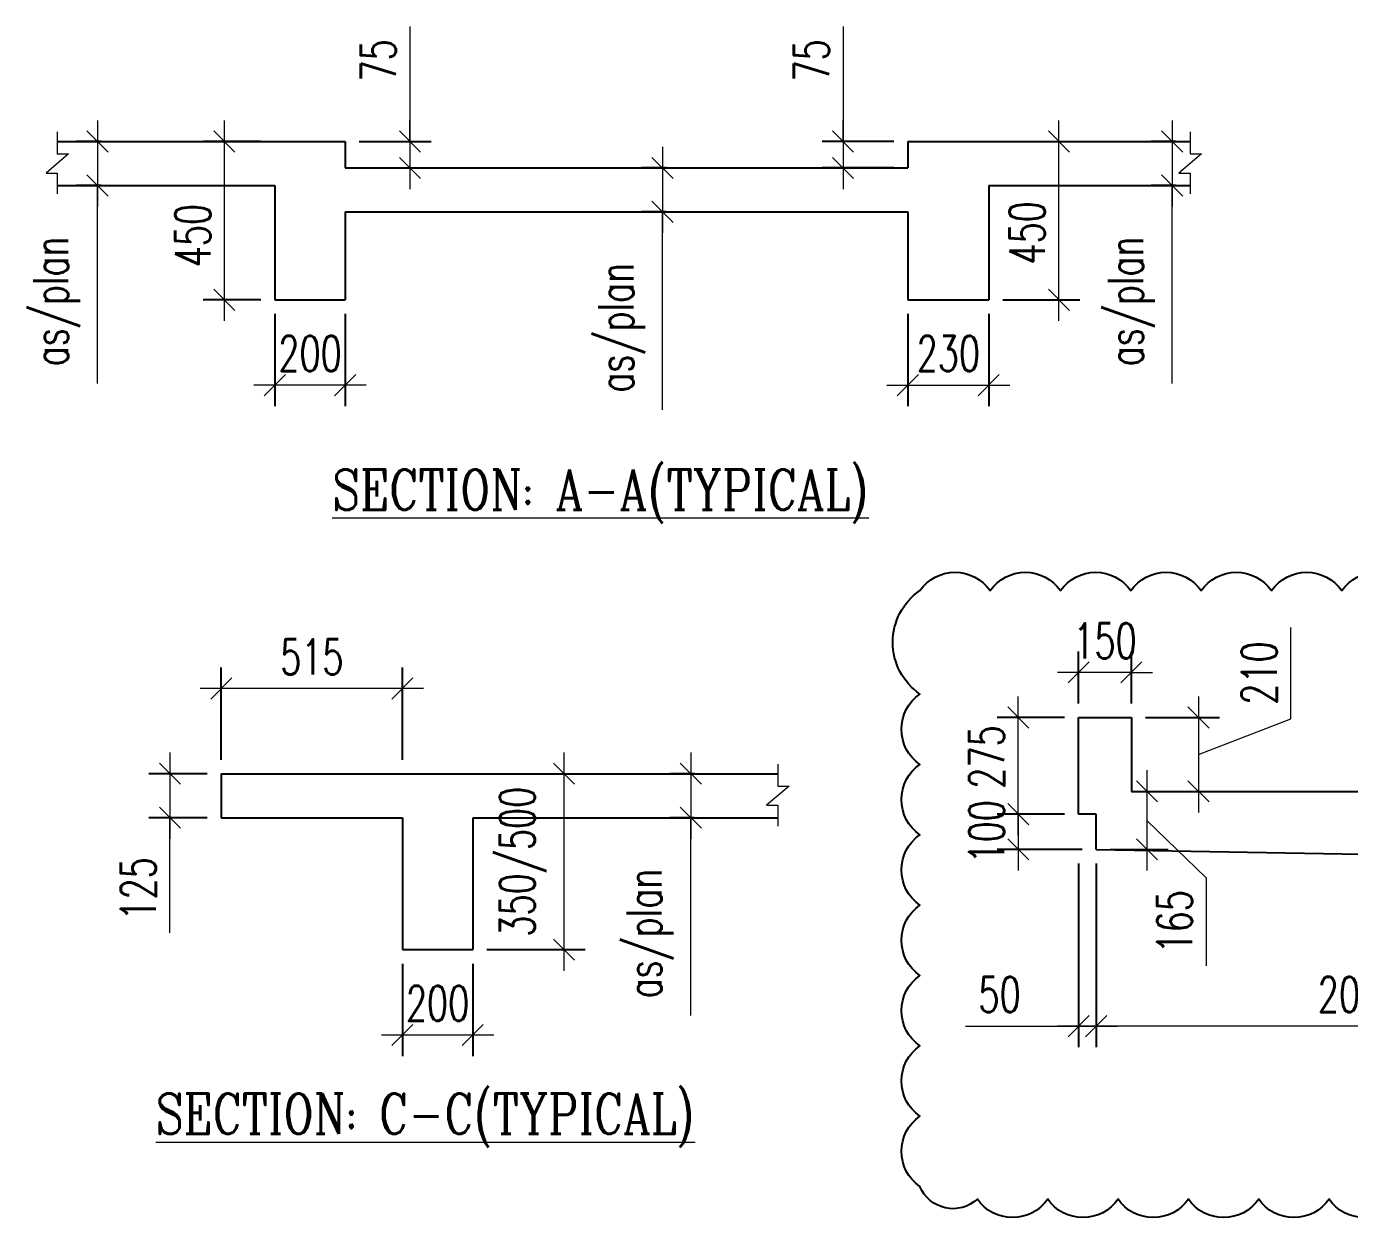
# Model space of a CAD drawing. Header units: millimetres. Extents: x 1255966 to 1543449, y 318653 to 465396.
# Drawn here: x 1397830 to 1401592, y 318653 to 322040 of the extents above; entities that cross this region are included whole.
import ezdxf

# ---------------------------------------------------------------- set-up
doc = ezdxf.new("R2010")
doc.units = ezdxf.units.MM
doc.header["$LTSCALE"] = 500
doc.header["$MEASUREMENT"] = 0
doc.header["$PDMODE"] = 34
doc.layers.get('Defpoints').update_dxf_attribs({"lineweight": 0})
for name, color, linetype, lineweight in [('BEAM ELE', 2, 'Continuous', 15), ('dim-M', 1, 'Continuous', 15), ('TEXT2', 3, 'Continuous', 15)]:
    doc.layers.add(name, color=color, linetype=linetype, lineweight=lineweight)
doc.layers.add('CLOUD', color=95, linetype='Continuous')
doc.layers.add('sec', color=31, linetype='Continuous')
doc.styles.add('2MM', font='romans.shx', dxfattribs={"width": 0.7})
doc.styles.add('BHTESHT$0$HSCC2', font='romanc.shx')
doc.dimstyles.new('RAJESH', dxfattribs={"dimtxt": 200, "dimasz": 180, "dimexe": 100, "dimexo": 250, "dimgap": 50, "dimtad": 2, "dimdec": 0, "dimzin": 1, "dimdsep": 46, "dimtxsty": '2MM', "dimblk": 'OBLIQUE', "dimcen": 0, "dimdle": 100, "dimclrd": 1, "dimclre": 1, "dimclrt": 3, "dimadec": 0, "dimazin": 0, "dimtfac": 1, "dimtdec": 0, "dimtix": 1, "dimtmove": 2, "dimatfit": 3, "dimfxl": 1, "dimtolj": 1, "dimlwd": -1, "dimarcsym": 0})

# ---------------------------------------------------------------- blocks, each defined once
blk = doc.blocks.new('_Oblique')
at = {"color": 0, "linetype": 'ByBlock', "lineweight": -2}
blk.add_line((-0.5, -0.5), (0.5, 0.5), dxfattribs=at)
blk = doc.blocks.new('*D318')
at = {"layer": 'Defpoints', "color": 0, "ltscale": 100, "transparency": 16777216}
for p in [(1398392.8, 321712.4), (1398536.2, 321712.4), (1398536.2, 321262.4)]:
    blk.add_point(p, dxfattribs=at)
at = {"layer": 'dim-M', "color": 1, "ltscale": 100, "transparency": 16777216}
blk.add_line((1398392.8, 321202.4), (1398392.8, 321772.4), dxfattribs=at)
at = {"layer": 'dim-M', "color": 1, "lineweight": -2, "ltscale": 100, "transparency": 16777216}
for p, q in [((1398496.2, 321712.4), (1398332.8, 321712.4)), ((1398496.2, 321262.4), (1398332.8, 321262.4))]:
    blk.add_line(p, q, dxfattribs=at)
at = {"layer": 'dim-M', "color": 1, "ltscale": 100, "transparency": 16777216, "xscale": 60, "yscale": 60, "zscale": 60}
for p, rotation in [((1398392.8, 321712.4), 90), ((1398392.8, 321262.4), 270)]:
    blk.add_blockref('_Oblique', p, dxfattribs=dict(at, rotation=rotation))
at = {"layer": 'dim-M', "color": 3, "ltscale": 100, "transparency": 16777216, "insert": (1398302.8, 321444.8), "char_height": 100, "attachment_point": 5, "rotation": 90, "style": '2MM'}
blk.add_mtext('\\A1;450', dxfattribs=at)
blk = doc.blocks.new('*D319')
at = {"layer": 'Defpoints', "color": 0, "ltscale": 100, "transparency": 16777216}
for p in [(1398536.2, 321262.4), (1398736.2, 321262.4), (1398536.2, 321019.7)]:
    blk.add_point(p, dxfattribs=at)
at = {"layer": 'dim-M', "color": 1, "lineweight": -2, "ltscale": 100, "transparency": 16777216}
for p, q in [((1398536.2, 321222.4), (1398536.2, 320959.7)), ((1398736.2, 321222.4), (1398736.2, 320959.7))]:
    blk.add_line(p, q, dxfattribs=at)
at = {"layer": 'dim-M', "color": 1, "ltscale": 100, "transparency": 16777216}
blk.add_line((1398796.2, 321019.7), (1398476.2, 321019.7), dxfattribs=at)
at = {"layer": 'dim-M', "color": 1, "ltscale": 100, "transparency": 16777216, "xscale": 60, "yscale": 60, "zscale": 60, "rotation": 180}
blk.add_blockref('_Oblique', (1398536.2, 321019.7), dxfattribs=at)
at = {"layer": 'dim-M', "color": 1, "ltscale": 100, "transparency": 16777216, "xscale": 60, "yscale": 60, "zscale": 60}
blk.add_blockref('_Oblique', (1398736.2, 321019.7), dxfattribs=at)
at = {"layer": 'dim-M', "color": 3, "ltscale": 100, "transparency": 16777216, "insert": (1398636.2, 321109.7), "char_height": 100, "attachment_point": 5, "style": '2MM'}
blk.add_mtext('\\A1;200', dxfattribs=at)
blk = doc.blocks.new('*D320')
at = {"layer": 'Defpoints', "color": 0, "ltscale": 100, "transparency": 16777216}
for p in [(1400566.2, 321712.4), (1400765.6, 321712.4), (1400566.2, 321262.4)]:
    blk.add_point(p, dxfattribs=at)
at = {"layer": 'dim-M', "color": 1, "ltscale": 100, "transparency": 16777216}
blk.add_line((1400765.6, 321202.4), (1400765.6, 321772.4), dxfattribs=at)
at = {"layer": 'dim-M', "color": 1, "lineweight": -2, "ltscale": 100, "transparency": 16777216}
for p, q in [((1400606.2, 321712.4), (1400825.6, 321712.4)), ((1400606.2, 321262.4), (1400825.6, 321262.4))]:
    blk.add_line(p, q, dxfattribs=at)
at = {"layer": 'dim-M', "color": 1, "ltscale": 100, "transparency": 16777216, "xscale": 60, "yscale": 60, "zscale": 60}
for p, rotation in [((1400765.6, 321712.4), 90), ((1400765.6, 321262.4), 270)]:
    blk.add_blockref('_Oblique', p, dxfattribs=dict(at, rotation=rotation))
at = {"layer": 'dim-M', "color": 3, "ltscale": 100, "transparency": 16777216, "insert": (1400675.6, 321452.6), "char_height": 100, "attachment_point": 5, "rotation": 90, "style": '2MM'}
blk.add_mtext('\\A1;450', dxfattribs=at)
blk = doc.blocks.new('*D321')
at = {"layer": 'Defpoints', "color": 0, "ltscale": 100, "transparency": 16777216}
for p in [(1400336.2, 321262.4), (1400566.2, 321262.4), (1400566.2, 321019.7)]:
    blk.add_point(p, dxfattribs=at)
at = {"layer": 'dim-M', "color": 1, "lineweight": -2, "ltscale": 100, "transparency": 16777216}
for p, q in [((1400336.2, 321222.4), (1400336.2, 320959.7)), ((1400566.2, 321222.4), (1400566.2, 320959.7))]:
    blk.add_line(p, q, dxfattribs=at)
at = {"layer": 'dim-M', "color": 1, "ltscale": 100, "transparency": 16777216}
blk.add_line((1400276.2, 321019.7), (1400626.2, 321019.7), dxfattribs=at)
at = {"layer": 'dim-M', "color": 1, "ltscale": 100, "transparency": 16777216, "xscale": 60, "yscale": 60, "zscale": 60, "rotation": 180}
blk.add_blockref('_Oblique', (1400336.2, 321019.7), dxfattribs=at)
at = {"layer": 'dim-M', "color": 1, "ltscale": 100, "transparency": 16777216, "xscale": 60, "yscale": 60, "zscale": 60}
blk.add_blockref('_Oblique', (1400566.2, 321019.7), dxfattribs=at)
at = {"layer": 'dim-M', "color": 3, "ltscale": 100, "transparency": 16777216, "insert": (1400451.2, 321109.7), "char_height": 100, "attachment_point": 5, "style": '2MM'}
blk.add_mtext('\\A1;230', dxfattribs=at)
blk = doc.blocks.new('*D322')
at = {"layer": 'Defpoints', "color": 0, "ltscale": 100, "transparency": 16777216}
for p in [(1399689.3, 321637.4), (1399638.5, 321512.4), (1399689.3, 321512.4)]:
    blk.add_point(p, dxfattribs=at)
at = {"layer": 'dim-M', "color": 1, "ltscale": 100, "transparency": 16777216}
for p, q in [((1399638.5, 321697.4), (1399638.5, 321452.4)), ((1399638.5, 320949.7), (1399638.5, 321512.4))]:
    blk.add_line(p, q, dxfattribs=at)
at = {"layer": 'dim-M', "color": 1, "lineweight": -2, "ltscale": 100, "transparency": 16777216}
for p, q in [((1399649.3, 321637.4), (1399578.5, 321637.4)), ((1399649.3, 321512.4), (1399578.5, 321512.4))]:
    blk.add_line(p, q, dxfattribs=at)
at = {"layer": 'dim-M', "color": 1, "ltscale": 100, "transparency": 16777216, "xscale": 60, "yscale": 60, "zscale": 60}
for p, rotation in [((1399638.5, 321637.4), 90), ((1399638.5, 321512.4), 270)]:
    blk.add_blockref('_Oblique', p, dxfattribs=dict(at, rotation=rotation))
at = {"layer": 'dim-M', "color": 3, "ltscale": 100, "transparency": 16777216, "insert": (1399522.3, 321183), "char_height": 100, "attachment_point": 5, "rotation": 90, "style": '2MM'}
blk.add_mtext('\\A1;as/plan', dxfattribs=at)
blk = doc.blocks.new('*D323')
at = {"layer": 'Defpoints', "color": 0, "ltscale": 100, "transparency": 16777216}
for p in [(1398082.6, 321712.4), (1398031.8, 321587.4), (1398082.6, 321587.4)]:
    blk.add_point(p, dxfattribs=at)
at = {"layer": 'dim-M', "color": 1, "ltscale": 100, "transparency": 16777216}
for p, q in [((1398031.8, 321772.4), (1398031.8, 321527.4)), ((1398031.8, 321024.7), (1398031.8, 321587.4))]:
    blk.add_line(p, q, dxfattribs=at)
at = {"layer": 'dim-M', "color": 1, "lineweight": -2, "ltscale": 100, "transparency": 16777216}
for p, q in [((1398042.6, 321712.4), (1397971.8, 321712.4)), ((1398042.6, 321587.4), (1397971.8, 321587.4))]:
    blk.add_line(p, q, dxfattribs=at)
at = {"layer": 'dim-M', "color": 1, "ltscale": 100, "transparency": 16777216, "xscale": 60, "yscale": 60, "zscale": 60}
for p, rotation in [((1398031.8, 321712.4), 90), ((1398031.8, 321587.4), 270)]:
    blk.add_blockref('_Oblique', p, dxfattribs=dict(at, rotation=rotation))
at = {"layer": 'dim-M', "color": 3, "ltscale": 100, "transparency": 16777216, "insert": (1397915.6, 321258), "char_height": 100, "attachment_point": 5, "rotation": 90, "style": '2MM'}
blk.add_mtext('\\A1;as/plan', dxfattribs=at)
blk = doc.blocks.new('*D324')
at = {"layer": 'Defpoints', "color": 0, "ltscale": 100, "transparency": 16777216}
for p in [(1401138.5, 321712.4), (1401087.7, 321587.4), (1401138.5, 321587.4)]:
    blk.add_point(p, dxfattribs=at)
at = {"layer": 'dim-M', "color": 1, "ltscale": 100, "transparency": 16777216}
for p, q in [((1401087.7, 321772.4), (1401087.7, 321527.4)), ((1401087.7, 321024.7), (1401087.7, 321587.4))]:
    blk.add_line(p, q, dxfattribs=at)
at = {"layer": 'dim-M', "color": 1, "lineweight": -2, "ltscale": 100, "transparency": 16777216}
for p, q in [((1401098.5, 321712.4), (1401027.7, 321712.4)), ((1401098.5, 321587.4), (1401027.7, 321587.4))]:
    blk.add_line(p, q, dxfattribs=at)
at = {"layer": 'dim-M', "color": 1, "ltscale": 100, "transparency": 16777216, "xscale": 60, "yscale": 60, "zscale": 60}
for p, rotation in [((1401087.7, 321712.4), 90), ((1401087.7, 321587.4), 270)]:
    blk.add_blockref('_Oblique', p, dxfattribs=dict(at, rotation=rotation))
at = {"layer": 'dim-M', "color": 3, "ltscale": 100, "transparency": 16777216, "insert": (1400971.5, 321258), "char_height": 100, "attachment_point": 5, "rotation": 90, "style": '2MM'}
blk.add_mtext('\\A1;as/plan', dxfattribs=at)
blk = doc.blocks.new('*D334')
at = {"layer": 'Defpoints', "color": 0, "ltscale": 100, "transparency": 16777216}
for p in [(1399099, 319914.8), (1399358.4, 319914.8), (1399099, 319414.8)]:
    blk.add_point(p, dxfattribs=at)
at = {"layer": 'dim-M', "color": 1, "ltscale": 100, "transparency": 16777216}
blk.add_line((1399358.4, 319354.8), (1399358.4, 319974.8), dxfattribs=at)
at = {"layer": 'dim-M', "color": 1, "lineweight": -2, "ltscale": 100, "transparency": 16777216}
for p, q in [((1399139, 319914.8), (1399418.4, 319914.8)), ((1399139, 319414.8), (1399418.4, 319414.8))]:
    blk.add_line(p, q, dxfattribs=at)
at = {"layer": 'dim-M', "color": 1, "ltscale": 100, "transparency": 16777216, "xscale": 60, "yscale": 60, "zscale": 60}
for p, rotation in [((1399358.4, 319914.8), 90), ((1399358.4, 319414.8), 270)]:
    blk.add_blockref('_Oblique', p, dxfattribs=dict(at, rotation=rotation))
at = {"layer": 'dim-M', "color": 3, "ltscale": 100, "transparency": 16777216, "insert": (1399242.2, 319664.8), "char_height": 100, "attachment_point": 5, "rotation": 90, "style": '2MM'}
blk.add_mtext('\\A1;350/500', dxfattribs=at)
blk = doc.blocks.new('*D335')
at = {"layer": 'Defpoints', "color": 0, "ltscale": 100, "transparency": 16777216}
for p in [(1398899, 319414.8), (1399099, 319414.8), (1399099, 319172.1)]:
    blk.add_point(p, dxfattribs=at)
at = {"layer": 'dim-M', "color": 1, "lineweight": -2, "ltscale": 100, "transparency": 16777216}
for p, q in [((1398899, 319374.8), (1398899, 319112.1)), ((1399099, 319374.8), (1399099, 319112.1))]:
    blk.add_line(p, q, dxfattribs=at)
at = {"layer": 'dim-M', "color": 1, "ltscale": 100, "transparency": 16777216}
blk.add_line((1398839, 319172.1), (1399159, 319172.1), dxfattribs=at)
at = {"layer": 'dim-M', "color": 1, "ltscale": 100, "transparency": 16777216, "xscale": 60, "yscale": 60, "zscale": 60, "rotation": 180}
blk.add_blockref('_Oblique', (1398899, 319172.1), dxfattribs=at)
at = {"layer": 'dim-M', "color": 1, "ltscale": 100, "transparency": 16777216, "xscale": 60, "yscale": 60, "zscale": 60}
blk.add_blockref('_Oblique', (1399099, 319172.1), dxfattribs=at)
at = {"layer": 'dim-M', "color": 3, "ltscale": 100, "transparency": 16777216, "insert": (1398999, 319262.1), "char_height": 100, "attachment_point": 5, "style": '2MM'}
blk.add_mtext('\\A1;200', dxfattribs=at)
blk = doc.blocks.new('*D333')
at = {"layer": 'Defpoints', "color": 0, "ltscale": 100, "transparency": 16777216}
for p in [(1399769.7, 319914.8), (1399718.9, 319789.8), (1399769.7, 319789.8)]:
    blk.add_point(p, dxfattribs=at)
at = {"layer": 'dim-M', "color": 1, "ltscale": 100, "transparency": 16777216}
for p, q in [((1399718.9, 319974.8), (1399718.9, 319729.8)), ((1399718.9, 319227.1), (1399718.9, 319789.8))]:
    blk.add_line(p, q, dxfattribs=at)
at = {"layer": 'dim-M', "color": 1, "lineweight": -2, "ltscale": 100, "transparency": 16777216}
for p, q in [((1399729.7, 319914.8), (1399658.9, 319914.8)), ((1399729.7, 319789.8), (1399658.9, 319789.8))]:
    blk.add_line(p, q, dxfattribs=at)
at = {"layer": 'dim-M', "color": 1, "ltscale": 100, "transparency": 16777216, "xscale": 60, "yscale": 60, "zscale": 60}
for p, rotation in [((1399718.9, 319914.8), 90), ((1399718.9, 319789.8), 270)]:
    blk.add_blockref('_Oblique', p, dxfattribs=dict(at, rotation=rotation))
at = {"layer": 'dim-M', "color": 3, "ltscale": 100, "transparency": 16777216, "insert": (1399602.7, 319460.4), "char_height": 100, "attachment_point": 5, "rotation": 90, "style": '2MM'}
blk.add_mtext('\\A1;as/plan', dxfattribs=at)
blk = doc.blocks.new('*D336')
at = {"layer": 'Defpoints', "color": 0, "ltscale": 100, "transparency": 16777216}
for p in [(1398384, 320157.2), (1398384, 319914.8), (1398899, 319914.8)]:
    blk.add_point(p, dxfattribs=at)
at = {"layer": 'dim-M', "color": 1, "lineweight": -2, "ltscale": 100, "transparency": 16777216}
for p, q in [((1398384, 319954.8), (1398384, 320217.2)), ((1398899, 319954.8), (1398899, 320217.2))]:
    blk.add_line(p, q, dxfattribs=at)
at = {"layer": 'dim-M', "color": 1, "ltscale": 100, "transparency": 16777216}
blk.add_line((1398959, 320157.2), (1398324, 320157.2), dxfattribs=at)
at = {"layer": 'dim-M', "color": 1, "ltscale": 100, "transparency": 16777216, "xscale": 60, "yscale": 60, "zscale": 60, "rotation": 180}
blk.add_blockref('_Oblique', (1398384, 320157.2), dxfattribs=at)
at = {"layer": 'dim-M', "color": 1, "ltscale": 100, "transparency": 16777216, "xscale": 60, "yscale": 60, "zscale": 60}
blk.add_blockref('_Oblique', (1398899, 320157.2), dxfattribs=at)
at = {"layer": 'dim-M', "color": 3, "ltscale": 100, "transparency": 16777216, "insert": (1398641.5, 320247.2), "char_height": 100, "attachment_point": 5, "style": '2MM'}
blk.add_mtext('\\A1;515', dxfattribs=at)
blk = doc.blocks.new('*D337')
at = {"layer": 'Defpoints', "color": 0, "ltscale": 100, "transparency": 16777216}
for p in [(1398384, 319914.8), (1398238, 319789.8), (1398384, 319789.8)]:
    blk.add_point(p, dxfattribs=at)
at = {"layer": 'dim-M', "color": 1, "ltscale": 100, "transparency": 16777216}
for p, q in [((1398238, 319974.8), (1398238, 319729.8)), ((1398238, 319462.4), (1398238, 319789.8))]:
    blk.add_line(p, q, dxfattribs=at)
at = {"layer": 'dim-M', "color": 1, "lineweight": -2, "ltscale": 100, "transparency": 16777216}
for p, q in [((1398344, 319914.8), (1398178, 319914.8)), ((1398344, 319789.8), (1398178, 319789.8))]:
    blk.add_line(p, q, dxfattribs=at)
at = {"layer": 'dim-M', "color": 1, "ltscale": 100, "transparency": 16777216, "xscale": 60, "yscale": 60, "zscale": 60}
for p, rotation in [((1398238, 319914.8), 90), ((1398238, 319789.8), 270)]:
    blk.add_blockref('_Oblique', p, dxfattribs=dict(at, rotation=rotation))
at = {"layer": 'dim-M', "color": 3, "ltscale": 100, "transparency": 16777216, "insert": (1398148, 319587.4), "char_height": 100, "attachment_point": 5, "rotation": 90, "style": '2MM'}
blk.add_mtext('\\A1;125', dxfattribs=at)
blk = doc.blocks.new('*D341')
at = {"layer": 'Defpoints', "color": 0, "ltscale": 100, "transparency": 16777216}
for p in [(1400871.7, 319699.8), (1402871.7, 319439.8), (1400871.7, 319197.1)]:
    blk.add_point(p, dxfattribs=at)
at = {"layer": 'dim-M', "color": 1, "lineweight": -2, "ltscale": 100, "transparency": 16777216}
for p, q in [((1400871.7, 319659.8), (1400871.7, 319137.1)), ((1402871.7, 319399.8), (1402871.7, 319137.1))]:
    blk.add_line(p, q, dxfattribs=at)
at = {"layer": 'dim-M', "color": 1, "ltscale": 100, "transparency": 16777216}
blk.add_line((1402931.7, 319197.1), (1400811.7, 319197.1), dxfattribs=at)
at = {"layer": 'dim-M', "color": 1, "ltscale": 100, "transparency": 16777216, "xscale": 60, "yscale": 60, "zscale": 60, "rotation": 180}
blk.add_blockref('_Oblique', (1400871.7, 319197.1), dxfattribs=at)
at = {"layer": 'dim-M', "color": 1, "ltscale": 100, "transparency": 16777216, "xscale": 60, "yscale": 60, "zscale": 60}
blk.add_blockref('_Oblique', (1402871.7, 319197.1), dxfattribs=at)
at = {"layer": 'dim-M', "color": 3, "ltscale": 100, "transparency": 16777216, "insert": (1401621.7, 319287.1), "char_height": 100, "attachment_point": 5, "style": '2MM'}
blk.add_mtext('\\A1;2000', dxfattribs=at)
blk = doc.blocks.new('*D342')
at = {"layer": 'Defpoints', "color": 0, "ltscale": 100, "transparency": 16777216}
for p in [(1400971.7, 319864.8), (1400871.7, 319699.8), (1401016.1, 319699.8)]:
    blk.add_point(p, dxfattribs=at)
at = {"layer": 'dim-M', "color": 1, "ltscale": 100, "transparency": 16777216}
for p, q in [((1401016.1, 319924.8), (1401016.1, 319639.8)), ((1401016.1, 319782.3), (1401184.6, 319618.9)), ((1401184.6, 319618.9), (1401184.6, 319368.9))]:
    blk.add_line(p, q, dxfattribs=at)
at = {"layer": 'dim-M', "color": 1, "lineweight": -2, "ltscale": 100, "transparency": 16777216}
for p, q in [((1401011.7, 319864.8), (1401076.1, 319864.8)), ((1400911.7, 319699.8), (1401076.1, 319699.8))]:
    blk.add_line(p, q, dxfattribs=at)
at = {"layer": 'dim-M', "color": 1, "ltscale": 100, "transparency": 16777216, "xscale": 60, "yscale": 60, "zscale": 60}
for p, rotation in [((1401016.1, 319864.8), 90), ((1401016.1, 319699.8), 270)]:
    blk.add_blockref('_Oblique', p, dxfattribs=dict(at, rotation=rotation))
at = {"layer": 'dim-M', "color": 3, "ltscale": 100, "transparency": 16777216, "insert": (1401094.6, 319493.9), "char_height": 100, "attachment_point": 5, "rotation": 90, "style": '2MM'}
blk.add_mtext('\\A1;165', dxfattribs=at)
blk = doc.blocks.new('*D346')
at = {"layer": 'Defpoints', "color": 0, "ltscale": 100, "transparency": 16777216}
for p in [(1400336.2, 321712.4), (1400152, 321637.4), (1400336.2, 321637.4)]:
    blk.add_point(p, dxfattribs=at)
at = {"layer": 'dim-M', "color": 1, "ltscale": 100, "transparency": 16777216}
for p, q in [((1400152, 322039.5), (1400152, 321712.4)), ((1400152, 321712.4), (1400152, 321772.4)), ((1400152, 321712.4), (1400152, 321637.4)), ((1400152, 321712.4), (1400152, 321637.4)), ((1400152, 321637.4), (1400152, 321577.4))]:
    blk.add_line(p, q, dxfattribs=at)
at = {"layer": 'dim-M', "color": 1, "lineweight": -2, "ltscale": 100, "transparency": 16777216}
for p, q in [((1400296.2, 321712.4), (1400092, 321712.4)), ((1400296.2, 321637.4), (1400092, 321637.4))]:
    blk.add_line(p, q, dxfattribs=at)
at = {"layer": 'dim-M', "color": 1, "ltscale": 100, "transparency": 16777216, "xscale": 60, "yscale": 60, "zscale": 60}
for p, rotation in [((1400152, 321712.4), 270), ((1400152, 321637.4), 90)]:
    blk.add_blockref('_Oblique', p, dxfattribs=dict(at, rotation=rotation))
at = {"layer": 'dim-M', "color": 3, "ltscale": 100, "transparency": 16777216, "insert": (1400062, 321942.9), "char_height": 100, "attachment_point": 5, "rotation": 90, "style": '2MM'}
blk.add_mtext('\\A1;75', dxfattribs=at)
blk = doc.blocks.new('*D347')
at = {"layer": 'Defpoints', "color": 0, "ltscale": 100, "transparency": 16777216}
for p in [(1398736.2, 321712.4), (1398736.2, 321637.4), (1398920.3, 321637.4)]:
    blk.add_point(p, dxfattribs=at)
at = {"layer": 'dim-M', "color": 1, "ltscale": 100, "transparency": 16777216}
for p, q in [((1398920.3, 322039.5), (1398920.3, 321712.4)), ((1398920.3, 321712.4), (1398920.3, 321772.4)), ((1398920.3, 321712.4), (1398920.3, 321637.4)), ((1398920.3, 321712.4), (1398920.3, 321637.4)), ((1398920.3, 321637.4), (1398920.3, 321577.4))]:
    blk.add_line(p, q, dxfattribs=at)
at = {"layer": 'dim-M', "color": 1, "lineweight": -2, "ltscale": 100, "transparency": 16777216}
for p, q in [((1398776.2, 321712.4), (1398980.3, 321712.4)), ((1398776.2, 321637.4), (1398980.3, 321637.4))]:
    blk.add_line(p, q, dxfattribs=at)
at = {"layer": 'dim-M', "color": 1, "ltscale": 100, "transparency": 16777216, "xscale": 60, "yscale": 60, "zscale": 60}
for p, rotation in [((1398920.3, 321712.4), 270), ((1398920.3, 321637.4), 90)]:
    blk.add_blockref('_Oblique', p, dxfattribs=dict(at, rotation=rotation))
at = {"layer": 'dim-M', "color": 3, "ltscale": 100, "transparency": 16777216, "insert": (1398830.3, 321942.9), "char_height": 100, "attachment_point": 5, "rotation": 90, "style": '2MM'}
blk.add_mtext('\\A1;75', dxfattribs=at)
blk = doc.blocks.new('*D348')
at = {"layer": 'Defpoints', "color": 0, "ltscale": 100, "transparency": 16777216}
for p in [(1400821.7, 320202.9), (1400821.7, 320074.8), (1400971.7, 320074.8)]:
    blk.add_point(p, dxfattribs=at)
at = {"layer": 'dim-M', "color": 1, "lineweight": -2, "ltscale": 100, "transparency": 16777216}
for p, q in [((1400821.7, 320114.8), (1400821.7, 320262.9)), ((1400971.7, 320114.8), (1400971.7, 320262.9))]:
    blk.add_line(p, q, dxfattribs=at)
at = {"layer": 'dim-M', "color": 1, "ltscale": 100, "transparency": 16777216}
for p, q in [((1400821.7, 320202.9), (1400761.7, 320202.9)), ((1400971.7, 320202.9), (1400821.7, 320202.9)), ((1400971.7, 320202.9), (1401031.7, 320202.9))]:
    blk.add_line(p, q, dxfattribs=at)
at = {"layer": 'dim-M', "color": 1, "ltscale": 100, "transparency": 16777216, "xscale": 60, "yscale": 60, "zscale": 60}
blk.add_blockref('_Oblique', (1400821.7, 320202.9), dxfattribs=at)
at = {"layer": 'dim-M', "color": 1, "ltscale": 100, "transparency": 16777216, "xscale": 60, "yscale": 60, "zscale": 60, "rotation": 180}
blk.add_blockref('_Oblique', (1400971.7, 320202.9), dxfattribs=at)
at = {"layer": 'dim-M', "color": 3, "ltscale": 100, "transparency": 16777216, "insert": (1400896.7, 320292.9), "char_height": 100, "attachment_point": 5, "style": '2MM'}
blk.add_mtext('\\A1;150', dxfattribs=at)
blk = doc.blocks.new('*D349')
at = {"layer": 'Defpoints', "color": 0, "ltscale": 100, "transparency": 16777216}
for p in [(1400971.7, 320074.8), (1400971.7, 319864.8), (1401162.7, 319864.8)]:
    blk.add_point(p, dxfattribs=at)
at = {"layer": 'dim-M', "color": 1, "ltscale": 100, "transparency": 16777216}
for p, q in [((1401424.9, 320071.1), (1401424.9, 320331.1)), ((1401162.7, 320134.8), (1401162.7, 319804.8)), ((1401162.7, 319969.8), (1401424.9, 320071.1))]:
    blk.add_line(p, q, dxfattribs=at)
at = {"layer": 'dim-M', "color": 1, "lineweight": -2, "ltscale": 100, "transparency": 16777216}
for p, q in [((1401011.7, 320074.8), (1401222.7, 320074.8)), ((1401011.7, 319864.8), (1401222.7, 319864.8))]:
    blk.add_line(p, q, dxfattribs=at)
at = {"layer": 'dim-M', "color": 1, "ltscale": 100, "transparency": 16777216, "xscale": 60, "yscale": 60, "zscale": 60}
for p, rotation in [((1401162.7, 320074.8), 90), ((1401162.7, 319864.8), 270)]:
    blk.add_blockref('_Oblique', p, dxfattribs=dict(at, rotation=rotation))
at = {"layer": 'dim-M', "color": 3, "ltscale": 100, "transparency": 16777216, "insert": (1401334.9, 320201.1), "char_height": 100, "attachment_point": 5, "rotation": 90, "style": '2MM'}
blk.add_mtext('\\A1;210', dxfattribs=at)
blk = doc.blocks.new('*D350')
at = {"layer": 'Defpoints', "color": 0, "ltscale": 100, "transparency": 16777216}
for p in [(1400821.7, 319799.8), (1400650.1, 319699.8), (1400871.7, 319699.8)]:
    blk.add_point(p, dxfattribs=at)
at = {"layer": 'dim-M', "color": 1, "ltscale": 100, "transparency": 16777216}
for p, q in [((1400650.1, 319799.8), (1400650.1, 319859.8)), ((1400650.1, 319799.8), (1400650.1, 319699.8)), ((1400650.1, 319699.8), (1400650.1, 319639.8))]:
    blk.add_line(p, q, dxfattribs=at)
at = {"layer": 'dim-M', "color": 1, "lineweight": -2, "ltscale": 100, "transparency": 16777216}
for p, q in [((1400781.7, 319799.8), (1400590.1, 319799.8)), ((1400831.7, 319699.8), (1400590.1, 319699.8))]:
    blk.add_line(p, q, dxfattribs=at)
at = {"layer": 'dim-M', "color": 1, "ltscale": 100, "transparency": 16777216, "xscale": 60, "yscale": 60, "zscale": 60}
for p, rotation in [((1400650.1, 319799.8), 270), ((1400650.1, 319699.8), 90)]:
    blk.add_blockref('_Oblique', p, dxfattribs=dict(at, rotation=rotation))
at = {"layer": 'dim-M', "color": 3, "ltscale": 100, "transparency": 16777216, "insert": (1400560.1, 319749.8), "char_height": 100, "attachment_point": 5, "rotation": 90, "style": '2MM'}
blk.add_mtext('\\A1;100', dxfattribs=at)
blk = doc.blocks.new('*D351')
at = {"layer": 'Defpoints', "color": 0, "ltscale": 100, "transparency": 16777216}
for p in [(1400821.7, 319699.8), (1400871.7, 319699.8), (1400871.7, 319197.1)]:
    blk.add_point(p, dxfattribs=at)
at = {"layer": 'dim-M', "color": 1, "lineweight": -2, "ltscale": 100, "transparency": 16777216}
for p, q in [((1400821.7, 319659.8), (1400821.7, 319137.1)), ((1400871.7, 319659.8), (1400871.7, 319137.1))]:
    blk.add_line(p, q, dxfattribs=at)
at = {"layer": 'dim-M', "color": 1, "ltscale": 100, "transparency": 16777216}
for p, q in [((1400500.2, 319197.1), (1400821.7, 319197.1)), ((1400821.7, 319197.1), (1400761.7, 319197.1)), ((1400821.7, 319197.1), (1400871.7, 319197.1)), ((1400821.7, 319197.1), (1400871.7, 319197.1)), ((1400871.7, 319197.1), (1400931.7, 319197.1))]:
    blk.add_line(p, q, dxfattribs=at)
at = {"layer": 'dim-M', "color": 1, "ltscale": 100, "transparency": 16777216, "xscale": 60, "yscale": 60, "zscale": 60}
blk.add_blockref('_Oblique', (1400821.7, 319197.1), dxfattribs=at)
at = {"layer": 'dim-M', "color": 1, "ltscale": 100, "transparency": 16777216, "xscale": 60, "yscale": 60, "zscale": 60, "rotation": 180}
blk.add_blockref('_Oblique', (1400871.7, 319197.1), dxfattribs=at)
at = {"layer": 'dim-M', "color": 3, "ltscale": 100, "transparency": 16777216, "insert": (1400596.8, 319287.1), "char_height": 100, "attachment_point": 5, "style": '2MM'}
blk.add_mtext('\\A1;50', dxfattribs=at)
blk = doc.blocks.new('*D352')
at = {"layer": 'Defpoints', "color": 0, "ltscale": 100, "transparency": 16777216}
for p in [(1400650.1, 320074.8), (1400821.7, 320074.8), (1400821.7, 319799.8)]:
    blk.add_point(p, dxfattribs=at)
at = {"layer": 'dim-M', "color": 1, "ltscale": 100, "transparency": 16777216}
blk.add_line((1400650.1, 319739.8), (1400650.1, 320134.8), dxfattribs=at)
at = {"layer": 'dim-M', "color": 1, "lineweight": -2, "ltscale": 100, "transparency": 16777216}
for p, q in [((1400781.7, 320074.8), (1400590.1, 320074.8)), ((1400781.7, 319799.8), (1400590.1, 319799.8))]:
    blk.add_line(p, q, dxfattribs=at)
at = {"layer": 'dim-M', "color": 1, "ltscale": 100, "transparency": 16777216, "xscale": 60, "yscale": 60, "zscale": 60}
for p, rotation in [((1400650.1, 320074.8), 90), ((1400650.1, 319799.8), 270)]:
    blk.add_blockref('_Oblique', p, dxfattribs=dict(at, rotation=rotation))
at = {"layer": 'dim-M', "color": 3, "ltscale": 100, "transparency": 16777216, "insert": (1400560.1, 319962.4), "char_height": 100, "attachment_point": 5, "rotation": 90, "style": '2MM'}
blk.add_mtext('\\A1;275', dxfattribs=at)

msp = doc.modelspace()

# ---------------------------------------------------------------- linework, layer by layer
at = {"layer": 'BEAM ELE', "color": 1}
for points in [[(1397917.6, 321740), (1397917.6, 321677.2), (1397949.8, 321677.2), (1397885.5, 321622.8), (1397917.6, 321622.8), (1397917.6, 321563.5)], [(1401138.5, 321740), (1401138.5, 321677.2), (1401170.7, 321677.2), (1401106.3, 321622.8), (1401138.5, 321622.8), (1401138.5, 321563.5)], [(1399966.6, 319942.4), (1399966.6, 319879.6), (1399998.7, 319879.6), (1399934.4, 319825.2), (1399966.6, 319825.2), (1399966.6, 319765.9)]]:
    msp.add_lwpolyline(points, dxfattribs=at)
at = {"layer": 'CLOUD', "color": 1, "ltscale": 10}
msp.add_lwpolyline([(1401733.7, 318705.1, -0.520567), (1401533.7, 318705.1, -0.520567), (1401333.7, 318705.1, -0.520567), (1401133.7, 318705.1, -0.520567), (1400933.7, 318705.1, -0.520567), (1400733.7, 318705.1, -0.520567), (1400533.7, 318705.1, -0.520567), (1400370, 318741.4, -0.520567), (1400370, 318941.4, -0.520567), (1400370, 319141.4, -0.520567), (1400370, 319341.4, -0.520567), (1400370, 319541.4, -0.520567), (1400370, 319741.4, -0.520567), (1400370, 319941.4, -0.520567), (1400370, 320141.4, -0.520567), (1400370, 320435.7, -0.520567), (1400570, 320435.7, -0.520567), (1400770, 320435.7, -0.520567), (1400970, 320435.7, -0.520567), (1401170, 320435.7, -0.520567), (1401370, 320435.7, -0.520567), (1401570, 320435.7, -0.520567), (1401770, 320435.7, -0.520567)], format="xyb", dxfattribs=at)
at = {"layer": 'sec', "color": 3, "linetype": 'ByBlock'}
for p, q in [((1397917.6, 321712.4), (1398736.2, 321712.4)), ((1398736.2, 321712.4), (1398736.2, 321637.4)), ((1400336.2, 321712.4), (1400336.2, 321637.4)), ((1400336.2, 321712.4), (1401138.5, 321712.4)), ((1398736.2, 321637.4), (1400336.2, 321637.4)), ((1397917.6, 321587.4), (1398536.2, 321587.4)), ((1398536.2, 321587.4), (1398536.2, 321262.4)), ((1400566.2, 321587.4), (1400566.2, 321262.4)), ((1400566.2, 321587.4), (1401138.5, 321587.4)), ((1398736.2, 321512.4), (1400336.2, 321512.4)), ((1398736.2, 321512.4), (1398736.2, 321262.4)), ((1400336.2, 321512.4), (1400336.2, 321262.4)), ((1398536.2, 321262.4), (1398736.2, 321262.4)), ((1400336.2, 321262.4), (1400566.2, 321262.4)), ((1400821.7, 319799.8), (1400821.7, 320074.8)), ((1400821.7, 320074.8), (1400971.7, 320074.8)), ((1400971.7, 320074.8), (1400971.7, 319864.8)), ((1398384, 319914.8), (1399966.6, 319914.8)), ((1398384, 319914.8), (1398384, 319789.8)), ((1400971.7, 319864.8), (1402871.7, 319864.8)), ((1398384, 319789.8), (1398899, 319789.8)), ((1398899, 319789.8), (1398899, 319414.8)), ((1399099, 319789.8), (1399099, 319414.8)), ((1399099, 319789.8), (1399966.6, 319789.8)), ((1400871.7, 319799.8), (1400821.7, 319799.8)), ((1400871.7, 319699.8), (1400871.7, 319799.8)), ((1400871.7, 319699.8), (1402871.7, 319664.8)), ((1398899, 319414.8), (1399099, 319414.8))]:
    msp.add_line(p, q, dxfattribs=at)

# ---------------------------------------------------------------- texts
at = {"layer": 'TEXT2', "style": 'BHTESHT$0$HSCC2', "width": 0.8}
for s, p in [('%%USECTION: A-A(TYPICAL)', (1398699.6, 320665.1, -2007576.1)), ('%%USECTION: C-C(TYPICAL)', (1398197.6, 318890.7, -2007576.1))]:
    msp.add_text(s, height=115, dxfattribs=at).set_placement(p)

# ---------------------------------------------------------------- dimensions: what is measured, and where the dimension line sits
at = {"layer": 'dim-M', "ltscale": 100}
for base, p1, p2, picture, middle in [((1398920.3, 321637.4), (1398736.2, 321712.4), (1398736.2, 321637.4), '*D347', (1399008.2, 321942.9)), ((1400152, 321637.4), (1400336.2, 321712.4), (1400336.2, 321637.4), '*D346', (1400064.1, 321942.9)), ((1398392.8, 321712.4), (1398536.2, 321262.4), (1398536.2, 321712.4), '*D318', (1398392.8, 321444.8)), ((1400765.6, 321712.4), (1400566.2, 321262.4), (1400566.2, 321712.4), '*D320', (1400765.6, 321452.6)), ((1401162.7, 319864.8), (1400971.7, 320074.8), (1400971.7, 319864.8), '*D349', (1401424.9, 320111.1)), ((1400650.1, 320074.8), (1400821.7, 319799.8), (1400821.7, 320074.8), '*D352', (1400650.1, 319962.4)), ((1398238, 319789.8), (1398384, 319914.8), (1398384, 319789.8), '*D337', (1398148, 319587.4)), ((1401016.1, 319699.8), (1400971.7, 319864.8), (1400871.7, 319699.8), '*D342', (1401184.6, 319578.9))]:
    dim = msp.add_linear_dim(base=base, p1=p1, p2=p2, angle=90, dimstyle='RAJESH', override={"dimtxt": 100, "dimasz": 60, "dimexe": 60, "dimexo": 40, "dimgap": 40, "dimdle": 60, "dimtmove": 1}, dxfattribs=at)
    dim.commit()
    dim.dimension.update_dxf_attribs({"geometry": picture, "text_midpoint": middle, "dimtype": 160})
for base, p1, p2, text, picture, middle in [((1398031.8, 321587.4), (1398082.6, 321712.4), (1398082.6, 321587.4), 'as/plan', '*D323', (1397941.8, 321258)), ((1401087.7, 321587.4), (1401138.5, 321712.4), (1401138.5, 321587.4), 'as/plan', '*D324', (1400997.7, 321258)), ((1399638.5, 321512.4), (1399689.3, 321637.4), (1399689.3, 321512.4), 'as/plan', '*D322', (1399548.5, 321183)), ((1399358.4, 319914.8), (1399099, 319414.8), (1399099, 319914.8), '350/500', '*D334', (1399358.4, 319664.8)), ((1399718.9, 319789.8), (1399769.7, 319914.8), (1399769.7, 319789.8), 'as/plan', '*D333', (1399628.9, 319460.4))]:
    dim = msp.add_linear_dim(base=base, p1=p1, p2=p2, angle=90, text=text, dimstyle='RAJESH', override={"dimtxt": 100, "dimasz": 60, "dimexe": 60, "dimexo": 40, "dimgap": 40, "dimdle": 60, "dimtmove": 1}, dxfattribs=at)
    dim.commit()
    dim.dimension.update_dxf_attribs({"geometry": picture, "text_midpoint": middle, "dimtype": 160})
for base, p1, p2, picture, middle in [((1398536.2, 321019.7), (1398736.2, 321262.4), (1398536.2, 321262.4), '*D319', (1398636.2, 321019.7)), ((1400566.2, 321019.7), (1400336.2, 321262.4), (1400566.2, 321262.4), '*D321', (1400451.2, 321019.7)), ((1400871.7, 319197.1), (1400821.7, 319699.8), (1400871.7, 319699.8), '*D351', (1400596.8, 319107.1)), ((1400871.7, 319197.1), (1402871.7, 319439.8), (1400871.7, 319699.8), '*D341', (1401621.7, 319197.1)), ((1399099, 319172.1), (1398899, 319414.8), (1399099, 319414.8), '*D335', (1398999, 319172.1))]:
    dim = msp.add_linear_dim(base=base, p1=p1, p2=p2, dimstyle='RAJESH', override={"dimtxt": 100, "dimasz": 60, "dimexe": 60, "dimexo": 40, "dimgap": 40, "dimdle": 60, "dimtmove": 1}, dxfattribs=at)
    dim.commit()
    dim.dimension.update_dxf_attribs({"geometry": picture, "text_midpoint": middle, "dimtype": 160})
for base, p1, p2, picture, middle in [((1400821.7, 320202.9), (1400971.7, 320074.8), (1400821.7, 320074.8), '*D348', (1400896.7, 320292.9)), ((1398384, 320157.2), (1398899, 319914.8), (1398384, 319914.8), '*D336', (1398641.5, 320247.2))]:
    dim = msp.add_linear_dim(base=base, p1=p1, p2=p2, dimstyle='RAJESH', override={"dimtxt": 100, "dimasz": 60, "dimexe": 60, "dimexo": 40, "dimgap": 40, "dimdle": 60, "dimtmove": 1}, dxfattribs=at)
    dim.commit()
    dim.dimension.update_dxf_attribs({"geometry": picture, "text_midpoint": middle})
dim = msp.add_linear_dim(base=(1400650.1, 319699.8), p1=(1400821.7, 319799.8), p2=(1400871.7, 319699.8), angle=90, dimstyle='RAJESH', override={"dimtxt": 100, "dimasz": 60, "dimexe": 60, "dimexo": 40, "dimgap": 40, "dimdle": 60, "dimtmove": 1}, dxfattribs=at)
dim.commit()
dim.dimension.update_dxf_attribs({"geometry": '*D350', "text_midpoint": (1400560.1, 319749.8)})

doc.saveas('drawing.dxf')
